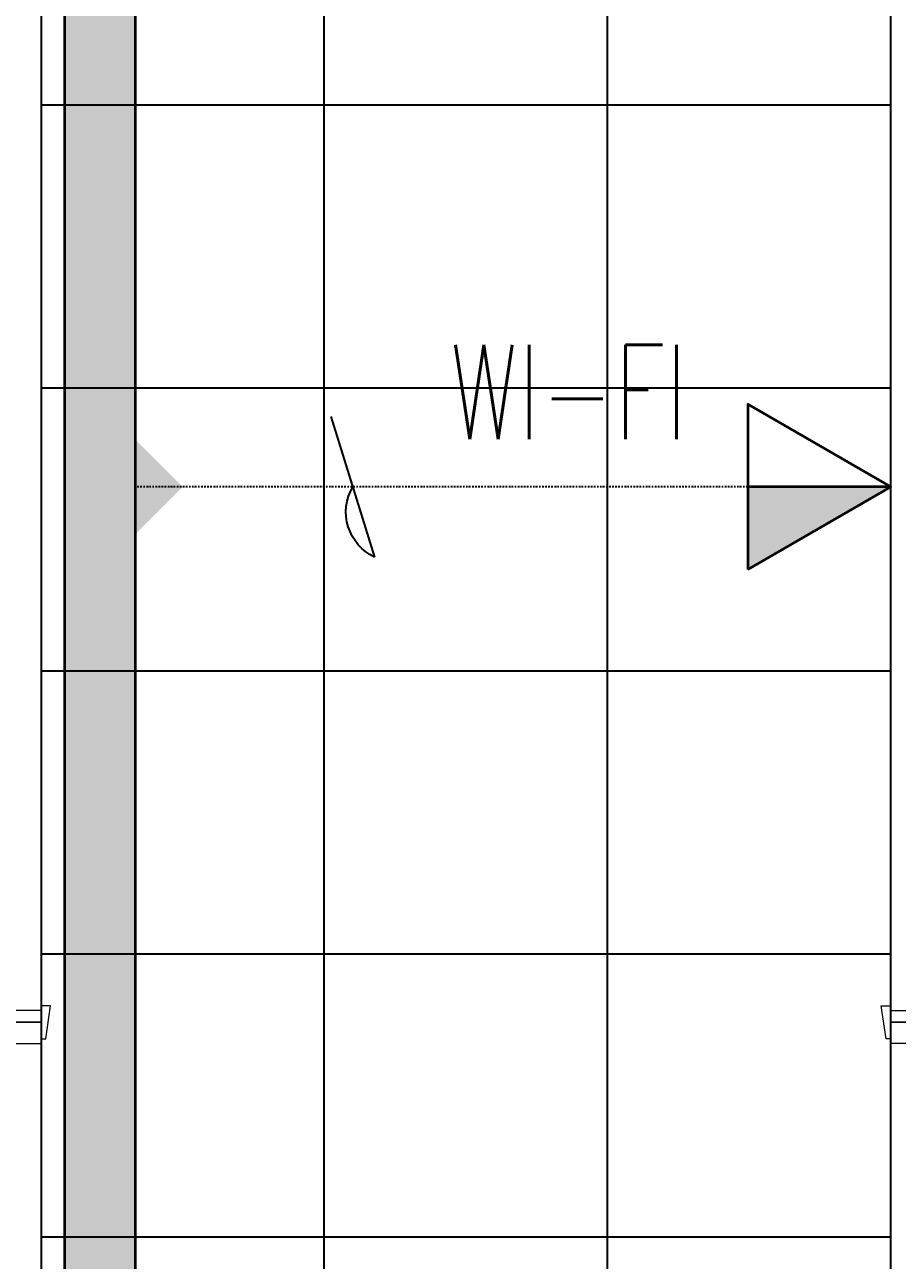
# Model space of a CAD drawing. Extents: x -560814 to 57327, y -29287 to 19916.
# Drawn here: x 23941 to 25790, y -9460 to -6840 of the extents above; entities that cross this region are included whole.
import ezdxf

# ---------------------------------------------------------------- set-up
doc = ezdxf.new("R2010")
doc.units = 0
doc.header["$LTSCALE"] = 0.25
doc.linetypes.add('DASHDOT', pattern=[25.4, 12.7, -6.35, 0, -6.35])
for name, color, linetype in [('0 @ 50', 7, 'Continuous'), ('01-First Floor$0$FALSE CEILING', 251, 'Continuous'), ('T-WIRE', 140, 'Continuous')]:
    doc.layers.add(name, color=color, linetype=linetype)
for name, color, linetype, lineweight in [('01-First Floor$0$Walls', 251, 'Continuous', 5), ('01-First Floor$0$Wooden Joinery', 251, 'Continuous', 5), ('E-LITE-CLNG-CNDT', 6, 'DASHDOT', 35), ('T-CABL-TRAY', 60, 'Continuous', 35), ('T-DATA-CLNG-COND', 51, 'DASHDOT', 25), ('T-DATA-CLNG-COND @ 100', 51, 'DASHDOT', 25), ('T-DATA-DEVC-TYPE', 2, 'Continuous', 25), ('T-DATA-WALL @ 100', 33, 'Continuous', 35)]:
    doc.layers.add(name, color=color, linetype=linetype, lineweight=lineweight)
doc.styles.add('DC_SIMPLEX', font='SIMPLEX.shx', dxfattribs={"width": 0.7})

# ---------------------------------------------------------------- blocks, each defined once
blk = doc.blocks.new('*U89')
blk.add_hatch(color=254).paths.add_polyline_path([(-3.031, 1.75), (-3.031, 0), (0, 0)])
blk.add_line((0, 0), (-3.031, 0))
blk.add_lwpolyline([(-3.031, 1.75), (0, 0), (-3.031, -1.75)], close=True)
at = {"layer": 'T-DATA-DEVC-TYPE', "style": 'DC_SIMPLEX', "width": 0.7, "flags": 8}
blk.add_attdef('DC_TYPE', (2.682, 5.634), '', height=2, rotation=360, dxfattribs=at)
blk = doc.blocks.new('01-First Floor$0$A$C72370EFE')
at = {"layer": '01-First Floor$0$Wooden Joinery'}
for p, q in [((-0.01, -0.04), (-0.02, -0.04)), ((-0.01, -0.03), (-0.01, -0.07)), ((0, -0.03), (-0.01, -0.03)), ((0.04, -0.03), (0.05, -0.03)), ((0.05, -0.03), (0.05, -0.07)), ((0.05, -0.04), (0.06, -0.04)), ((-0.05, -0.07), (-0.05, -0.16)), ((-0.03, -0.07), (-0.03, -0.16)), ((-0.01, -0.06), (-0.02, -0.06)), ((0, -0.07), (-0.01, -0.07)), ((0.04, -0.07), (0.05, -0.07)), ((0.05, -0.06), (0.06, -0.06)), ((0.07, -0.07), (0.07, -0.16)), ((0.09, -0.07), (0.09, -0.16)), ((-0.01, -0.17), (-0.02, -0.17)), ((-0.01, -0.17), (-0.01, -0.19)), ((0.05, -0.17), (0.06, -0.17)), ((0.05, -0.17), (0.05, -0.19)), ((-0.01, -0.19), (-0.02, -0.19)), ((0.05, -0.19), (0.06, -0.19))]:
    blk.add_line(p, q, dxfattribs=at)
for centre, radius, start, end in [((-0.02, -0.07), 0.03, 90, 180), ((0.06, -0.07), 0.03, 0, 90), ((-0.02, -0.07), 0.01, 90, 180), ((0.06, -0.07), 0.01, 0, 90), ((-0.02, -0.16), 0.03, 180, 270), ((-0.02, -0.16), 0.01, 180, 270), ((0.06, -0.16), 0.01, 270, 0), ((0.06, -0.16), 0.03, 270, 0)]:
    blk.add_arc(centre, radius, start, end, dxfattribs=at)
blk = doc.blocks.new('01-First Floor$0$A$C5DAD61B4')
at = {"layer": '01-First Floor$0$Wooden Joinery'}
for points in [[(80, 959.1), (80, 969.1), (10, 979.1), (10, 959.1)], [(940, 959.1), (940, 969.1), (1010, 979.1), (1010, 959.1)], [(70, 859.1), (70, 849.1), (0, 839.1), (0, 859.1)], [(120, 859.1), (120, 0), (80, 0), (80, 859.1)], [(950, 859.1), (950, 849.1), (1020, 839.1), (1020, 859.1)]]:
    blk.add_lwpolyline(points, close=True, dxfattribs=at)
for points in [[(45, 859.1), (45, 959.1), (20, 959.1), (20, 859.1), (45, 859.1)], [(45, 859.1), (80, 859.1), (80, 899.1), (90, 899.1), (90, 959.1), (45, 959.1), (45, 859.1)], [(975, 859.1), (940, 859.1), (940, 899.1), (930, 899.1), (930, 959.1), (975, 959.1), (975, 859.1)], [(975, 859.1), (975, 959.1), (1000, 959.1), (1000, 859.1), (975, 859.1)]]:
    blk.add_lwpolyline(points, dxfattribs=at)
blk.add_arc((80, 859.1), 860, 272.666, 0, dxfattribs=at)
at = {"layer": '01-First Floor$0$Wooden Joinery', "xscale": 999.9999999998854, "yscale": 999.9999999998854, "zscale": 999.9999999998854, "rotation": 180}
blk.add_blockref('01-First Floor$0$A$C72370EFE', (120, 0), dxfattribs=at)
blk = doc.blocks.new('01-First Floor')
at = {"layer": '01-First Floor$0$FALSE CEILING', "linetype": 'Continuous'}
for p, q in [((24576, -12830), (24576, -2710)), ((25176, -12830), (25176, -2710)), ((23976, -7010), (25776, -7010)), ((23976, -7610), (25776, -7610)), ((23976, -8210), (25776, -8210)), ((23976, -8810), (25776, -8810)), ((23976, -9410), (25776, -9410))]:
    blk.add_line(p, q, dxfattribs=at)
at = {"layer": '01-First Floor$0$FALSE CEILING'}
blk.add_lwpolyline([(23976, -12830), (25776, -12830), (25776, -2710), (23976, -2710)], close=True, dxfattribs=at)
at = {"layer": '01-First Floor$0$Walls'}
for p, q in [((23976, -6710), (23976, -8930)), ((25776, -6710), (25776, -8930)), ((23976, -8930), (23876, -8930)), ((25776, -8930), (25876, -8930))]:
    blk.add_line(p, q, dxfattribs=at)
at = {"layer": '01-First Floor$0$Wooden Joinery', "rotation": 270}
blk.add_blockref('01-First Floor$0$A$C5DAD61B4', (23016.9, -8910), dxfattribs=at)
at = {"layer": '01-First Floor$0$Wooden Joinery', "xscale": -1, "rotation": 90}
blk.add_blockref('01-First Floor$0$A$C5DAD61B4', (26735.1, -8910), dxfattribs=at)
blk = doc.blocks.new('*U115')
at = {"lineweight": 0}
h = blk.add_hatch(dxfattribs=at)
h.set_pattern_fill('HEX', color=253, scale=8, angle=180, style=0)
h.set_pattern_definition([(180, (-23193.732, -3e-10), (6e-13, -43.99409), [25.4, -50.8]), (300, (-23193.732, -3e-10), (38.1, 21.997045), [25.4, -50.8]), (240, (-23219.132, -3e-10), (38.1, -21.997045), [25.4, -50.8])])
h.paths.add_polyline_path([(-9646.9, 150), (-9646.9, 0), (0, 0), (0, 150)])
at = {"color": 0}
for p, q in [((0, 150), (-9646.9, 150)), ((0, 0), (-9646.9, 0))]:
    blk.add_line(p, q, dxfattribs=at)
blk = doc.blocks.new('*U102')
blk.add_hatch(color=256).paths.add_polyline_path([(-1, 0), (0, -1), (1, 0)])
blk = doc.blocks.new('W-TEL')
blk.add_line((-66, -212.7), (66, 212.7))
blk.add_arc((130.7, 76), 151.2, 115.3301, 210.179)
blk = doc.blocks.new('*U106')
at = {"layer": 'T-WIRE', "xscale": -0.006999999999825377, "yscale": 0.006999999999970897, "zscale": 0.006999999999999999}
blk.add_blockref('W-TEL', (0, 0), dxfattribs=at)

msp = doc.modelspace()

# ---------------------------------------------------------------- linework, layer by layer
at = {"layer": 'T-DATA-CLNG-COND'}
msp.add_lwpolyline([(25472.9, -7820), (24176, -7820)], dxfattribs=at)

# ---------------------------------------------------------------- block references
at = {"layer": '0 @ 50', "xscale": 100, "yscale": 100, "zscale": 100, "rotation": 180}
msp.add_blockref('*U106', (24636.2, -7820), dxfattribs=at)
at = {"layer": 'E-LITE-CLNG-CNDT'}
msp.add_blockref('01-First Floor', (0, 0), dxfattribs=at)
at = {"layer": 'T-CABL-TRAY', "linetype": 'Continuous', "rotation": 270}
msp.add_blockref('*U115', (24026, -12356.9), dxfattribs=at)
at = {"layer": 'T-DATA-CLNG-COND @ 100', "xscale": -100, "yscale": 100, "zscale": 100, "rotation": 90.00000000001782}
msp.add_blockref('*U102', (24176, -7820), dxfattribs=at)
at = {"layer": 'T-DATA-WALL @ 100'}
ref = msp.add_blockref('*U89', (25776, -7820), dxfattribs=dict(at, xscale=-100, yscale=100, zscale=100, rotation=180))
ref.add_attrib('DC_TYPE', 'WI-FI', (24842.2, -7718.8, 0), dxfattribs={"layer": 'T-DATA-DEVC-TYPE', "height": 200, "style": 'DC_SIMPLEX', "width": 0.7, "flags": 8})

doc.saveas('drawing.dxf')
